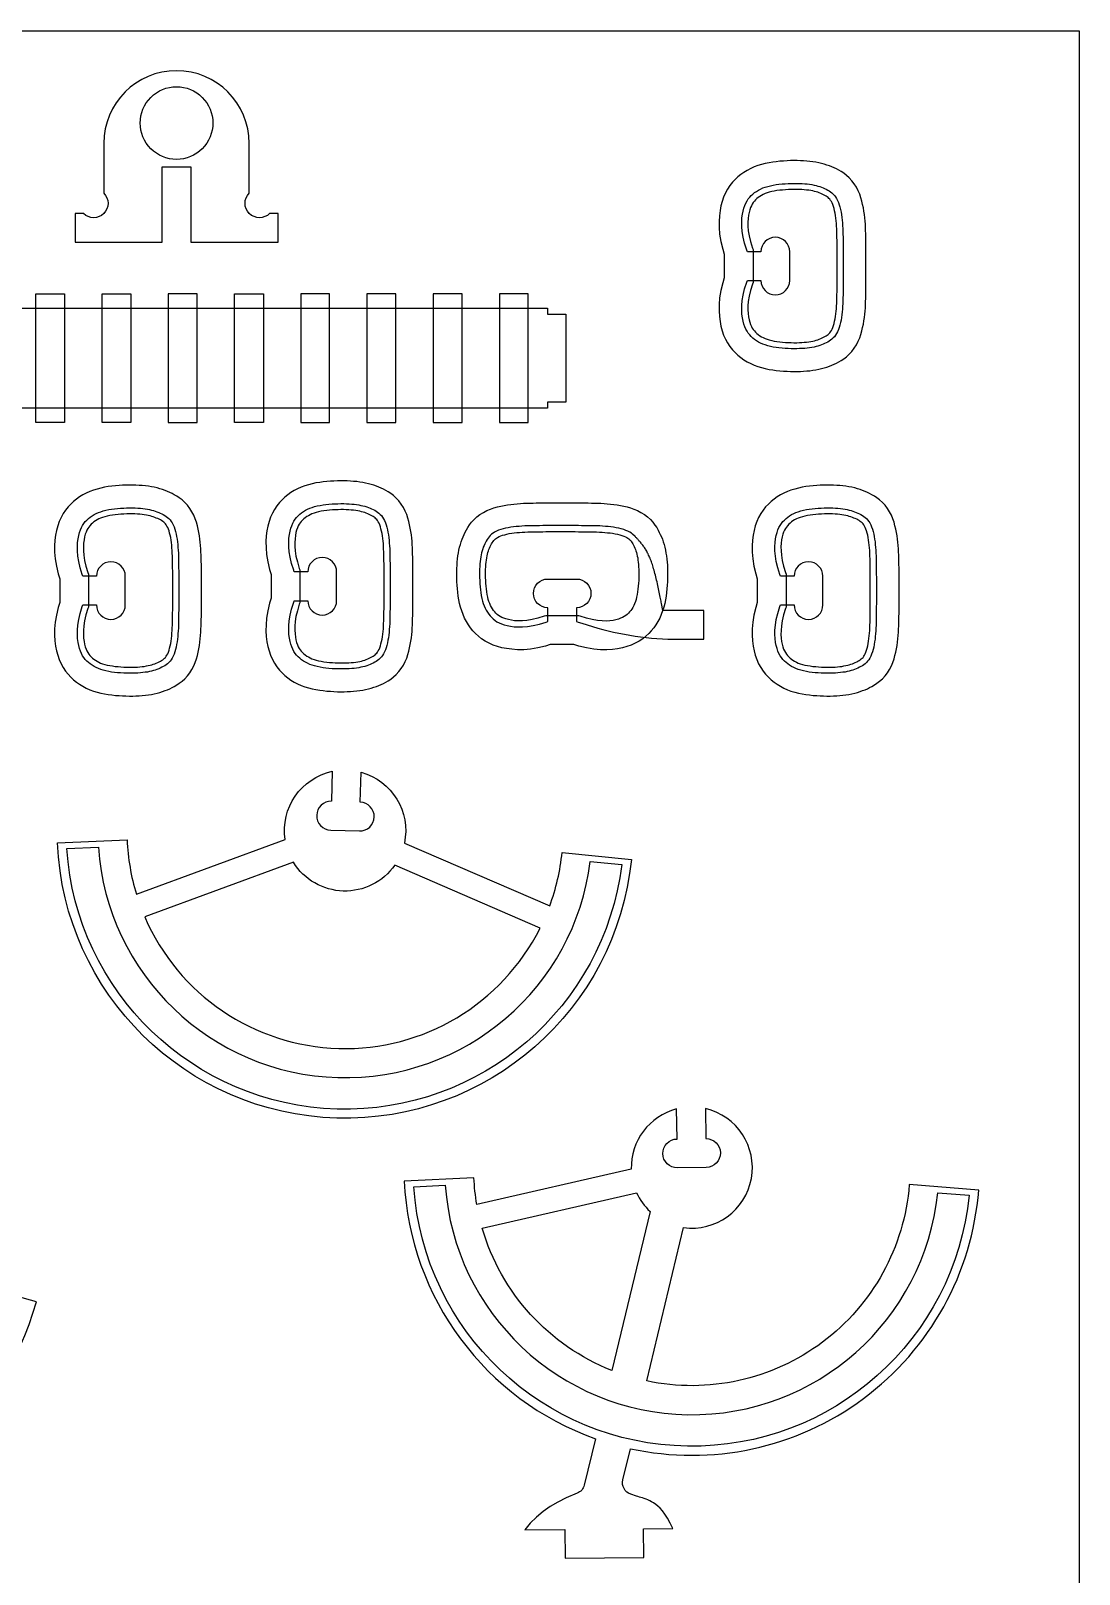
# Model space of a CAD drawing. Header units: inches. Extents: x 74 to 623, y 57 to 815.
# Drawn here: x 232.1 to 341.4, y 246.2 to 407.2 of the extents above; entities that cross this region are included whole.
import ezdxf

# ---------------------------------------------------------------- set-up
doc = ezdxf.new("R2010")
doc.units = ezdxf.units.IN
doc.header["$MEASUREMENT"] = 0
for name, color, linetype in [('External Cut', 1, 'Continuous'), ('Internal Cut', 5, 'Continuous'), ('Kerf Pocket Cut 3mm', 6, 'Continuous'), ('Pocket Cut 1.1mm', 3, 'Continuous')]:
    doc.layers.add(name, color=color, linetype=linetype)

msp = doc.modelspace()

# ---------------------------------------------------------------- linework, layer by layer
msp.add_lwpolyline([(341.38, 57.16), (91.38, 57.16), (91.38, 407.16), (341.38, 407.16)], close=True)
at = {"layer": 'External Cut', "flags": 128}
for points in [[(248.8, 385.12), (257.88, 385.12), (257.88, 388.12), (257, 388.12, -1), (254.88, 390.24), (254.88, 395.43, 1), (239.72, 395.43), (239.72, 390.24, -1), (237.6, 388.12), (236.72, 388.12), (236.72, 385.12), (245.8, 385.12), (245.8, 392.98), (248.8, 392.98), (248.8, 385.12)], [(306.8, 384.14), (306.73, 384.31), (306.51, 385.02), (306.36, 385.66), (306.27, 386.24), (306.22, 386.76), (306.22, 387.23), (306.24, 387.66), (306.29, 388.04), (306.36, 388.38), (306.44, 388.69), (306.54, 388.97), (306.65, 389.21), (306.77, 389.44), (306.9, 389.64), (307.05, 389.82), (307.21, 389.99), (307.38, 390.15), (307.56, 390.3), (307.75, 390.43), (307.96, 390.56), (308.18, 390.67), (308.41, 390.78), (308.66, 390.87), (308.92, 390.95), (309.2, 391.02), (309.49, 391.08), (309.79, 391.13), (310.1, 391.17), (310.42, 391.2), (310.73, 391.23), (311.05, 391.25), (311.36, 391.26), (311.66, 391.26), (311.96, 391.26), (312.24, 391.25), (312.52, 391.24), (312.79, 391.22), (313.05, 391.2), (313.29, 391.17), (313.53, 391.13), (313.75, 391.09), (313.96, 391.04), (314.15, 390.98), (314.34, 390.92), (314.52, 390.86), (314.7, 390.79), (314.86, 390.72), (315.03, 390.64), (315.18, 390.56), (315.34, 390.47), (315.48, 390.37), (315.62, 390.27), (315.76, 390.14), (315.88, 390.01), (316, 389.86), (316.11, 389.68), (316.21, 389.49), (316.3, 389.28), (316.38, 389.04), (316.45, 388.8), (316.51, 388.54), (316.57, 388.27), (316.61, 388), (316.65, 387.72), (316.69, 387.43), (316.71, 387.14), (316.73, 386.85), (316.75, 386.55), (316.76, 386.25), (316.77, 385.95), (316.78, 385.64), (316.78, 385.32), (316.78, 385), (316.79, 384.67), (316.79, 384.34), (316.79, 384.01), (316.79, 383.67), (316.79, 383.33), (316.79, 382.98), (316.79, 382.64), (316.79, 382.3), (316.79, 381.96), (316.79, 381.61), (316.79, 381.28), (316.79, 380.94), (316.79, 380.61), (316.78, 380.28), (316.78, 379.96), (316.78, 379.64), (316.77, 379.33), (316.76, 379.03), (316.75, 378.73), (316.73, 378.43), (316.71, 378.14), (316.69, 377.85), (316.65, 377.57), (316.61, 377.28), (316.57, 377.01), (316.51, 376.74), (316.45, 376.48), (316.38, 376.24), (316.3, 376.01), (316.21, 375.79), (316.11, 375.6), (316, 375.43), (315.88, 375.27), (315.76, 375.14), (315.62, 375.02), (315.48, 374.91), (315.34, 374.81), (315.18, 374.72), (315.03, 374.64), (314.86, 374.56), (314.7, 374.49), (314.52, 374.42), (314.34, 374.36), (314.15, 374.3), (313.96, 374.24), (313.75, 374.19), (313.53, 374.15), (313.29, 374.11), (313.05, 374.08), (312.79, 374.06), (312.52, 374.04), (312.24, 374.03), (311.96, 374.02), (311.66, 374.02), (311.36, 374.02), (311.05, 374.03), (310.73, 374.05), (310.42, 374.08), (310.1, 374.11), (309.79, 374.15), (309.49, 374.2), (309.2, 374.26), (308.92, 374.33), (308.66, 374.41), (308.41, 374.51), (308.18, 374.61), (307.96, 374.72), (307.75, 374.85), (307.56, 374.98), (307.38, 375.13), (307.21, 375.29), (307.05, 375.46), (306.9, 375.64), (306.77, 375.85), (306.65, 376.07), (306.54, 376.32), (306.44, 376.59), (306.36, 376.9), (306.29, 377.24), (306.24, 377.62), (306.22, 378.05), (306.22, 378.52), (306.27, 379.04), (306.36, 379.62), (306.51, 380.26), (306.73, 380.97), (306.8, 381.14), (308.22, 381.14, 1), (311.22, 381.14), (311.22, 384.14, 1), (308.22, 384.14), (306.8, 384.14)], [(237.54, 350.3), (237.47, 350.47), (237.25, 351.18), (237.1, 351.82), (237.01, 352.4), (236.96, 352.93), (236.96, 353.4), (236.98, 353.82), (237.03, 354.2), (237.1, 354.55), (237.18, 354.85), (237.28, 355.13), (237.39, 355.38), (237.51, 355.6), (237.64, 355.8), (237.79, 355.99), (237.95, 356.15), (238.12, 356.31), (238.3, 356.46), (238.49, 356.6), (238.7, 356.72), (238.92, 356.84), (239.15, 356.94), (239.4, 357.03), (239.66, 357.11), (239.94, 357.18), (240.23, 357.24), (240.53, 357.29), (240.84, 357.33), (241.16, 357.37), (241.47, 357.39), (241.79, 357.41), (242.1, 357.42), (242.4, 357.43), (242.7, 357.42), (242.98, 357.42), (243.26, 357.4), (243.53, 357.39), (243.79, 357.36), (244.03, 357.33), (244.27, 357.29), (244.49, 357.25), (244.7, 357.2), (244.89, 357.15), (245.08, 357.09), (245.26, 357.02), (245.44, 356.95), (245.6, 356.88), (245.77, 356.8), (245.92, 356.72), (246.08, 356.63), (246.22, 356.54), (246.36, 356.43), (246.5, 356.31), (246.62, 356.17), (246.74, 356.02), (246.85, 355.85), (246.95, 355.65), (247.04, 355.44), (247.12, 355.21), (247.19, 354.96), (247.25, 354.7), (247.31, 354.44), (247.35, 354.16), (247.39, 353.88), (247.43, 353.59), (247.45, 353.31), (247.47, 353.01), (247.49, 352.72), (247.5, 352.42), (247.51, 352.11), (247.52, 351.8), (247.52, 351.48), (247.52, 351.16), (247.53, 350.84), (247.53, 350.5), (247.53, 350.17), (247.53, 349.83), (247.53, 349.49), (247.53, 349.15), (247.53, 348.8), (247.53, 348.46), (247.53, 348.12), (247.53, 347.78), (247.53, 347.44), (247.53, 347.1), (247.53, 346.77), (247.52, 346.44), (247.52, 346.12), (247.52, 345.81), (247.51, 345.5), (247.5, 345.19), (247.49, 344.89), (247.47, 344.59), (247.45, 344.3), (247.43, 344.01), (247.39, 343.73), (247.35, 343.45), (247.31, 343.17), (247.25, 342.9), (247.19, 342.65), (247.12, 342.4), (247.04, 342.17), (246.95, 341.96), (246.85, 341.76), (246.74, 341.59), (246.62, 341.44), (246.5, 341.3), (246.36, 341.18), (246.22, 341.07), (246.08, 340.97), (245.92, 340.89), (245.77, 340.8), (245.6, 340.73), (245.44, 340.65), (245.26, 340.58), (245.08, 340.52), (244.89, 340.46), (244.7, 340.41), (244.49, 340.36), (244.27, 340.31), (244.03, 340.28), (243.79, 340.25), (243.53, 340.22), (243.26, 340.2), (242.98, 340.19), (242.7, 340.18), (242.4, 340.18), (242.1, 340.19), (241.79, 340.2), (241.47, 340.22), (241.16, 340.24), (240.84, 340.27), (240.53, 340.31), (240.23, 340.36), (239.94, 340.43), (239.66, 340.5), (239.4, 340.58), (239.15, 340.67), (238.92, 340.77), (238.7, 340.89), (238.49, 341.01), (238.3, 341.15), (238.12, 341.29), (237.95, 341.45), (237.79, 341.62), (237.64, 341.81), (237.51, 342.01), (237.39, 342.23), (237.28, 342.48), (237.18, 342.76), (237.1, 343.06), (237.03, 343.4), (236.98, 343.79), (236.96, 344.21), (236.96, 344.68), (237.01, 345.2), (237.1, 345.78), (237.25, 346.43), (237.47, 347.13), (237.54, 347.3), (238.96, 347.3, 1), (241.96, 347.3), (241.96, 350.3, 1), (238.96, 350.3), (237.54, 350.3)], [(259.57, 350.75), (259.51, 350.92), (259.29, 351.63), (259.13, 352.27), (259.04, 352.85), (258.99, 353.37), (258.99, 353.84), (259.02, 354.27), (259.07, 354.65), (259.13, 354.99), (259.22, 355.3), (259.31, 355.57), (259.42, 355.82), (259.54, 356.04), (259.68, 356.25), (259.82, 356.43), (259.98, 356.6), (260.15, 356.76), (260.33, 356.9), (260.52, 357.04), (260.73, 357.17), (260.95, 357.28), (261.18, 357.38), (261.43, 357.47), (261.69, 357.56), (261.97, 357.63), (262.26, 357.69), (262.57, 357.74), (262.88, 357.78), (263.19, 357.81), (263.51, 357.84), (263.82, 357.85), (264.13, 357.86), (264.43, 357.87), (264.73, 357.87), (265.02, 357.86), (265.29, 357.85), (265.56, 357.83), (265.82, 357.8), (266.07, 357.77), (266.3, 357.74), (266.52, 357.69), (266.73, 357.65), (266.93, 357.59), (267.12, 357.53), (267.3, 357.47), (267.47, 357.4), (267.64, 357.33), (267.8, 357.25), (267.96, 357.17), (268.11, 357.08), (268.26, 356.98), (268.4, 356.87), (268.53, 356.75), (268.66, 356.62), (268.78, 356.46), (268.88, 356.29), (268.98, 356.1), (269.07, 355.88), (269.15, 355.65), (269.22, 355.41), (269.29, 355.15), (269.34, 354.88), (269.39, 354.6), (269.43, 354.32), (269.46, 354.04), (269.48, 353.75), (269.51, 353.46), (269.52, 353.16), (269.53, 352.86), (269.54, 352.56), (269.55, 352.25), (269.55, 351.93), (269.56, 351.61), (269.56, 351.28), (269.56, 350.95), (269.56, 350.61), (269.56, 350.27), (269.56, 349.93), (269.56, 349.59), (269.56, 349.25), (269.56, 348.9), (269.56, 348.56), (269.56, 348.22), (269.56, 347.88), (269.56, 347.55), (269.56, 347.22), (269.56, 346.89), (269.55, 346.57), (269.55, 346.25), (269.54, 345.94), (269.53, 345.63), (269.52, 345.33), (269.51, 345.04), (269.48, 344.75), (269.46, 344.46), (269.43, 344.17), (269.39, 343.89), (269.34, 343.62), (269.29, 343.35), (269.22, 343.09), (269.15, 342.84), (269.07, 342.61), (268.98, 342.4), (268.88, 342.21), (268.78, 342.03), (268.66, 341.88), (268.53, 341.74), (268.4, 341.62), (268.26, 341.52), (268.11, 341.42), (267.96, 341.33), (267.8, 341.25), (267.64, 341.17), (267.47, 341.1), (267.3, 341.03), (267.12, 340.96), (266.93, 340.9), (266.73, 340.85), (266.52, 340.8), (266.3, 340.76), (266.07, 340.72), (265.82, 340.69), (265.56, 340.67), (265.29, 340.65), (265.02, 340.63), (264.73, 340.63), (264.43, 340.63), (264.13, 340.63), (263.82, 340.64), (263.51, 340.66), (263.19, 340.68), (262.88, 340.72), (262.57, 340.76), (262.26, 340.81), (261.97, 340.87), (261.69, 340.94), (261.43, 341.02), (261.18, 341.11), (260.95, 341.22), (260.73, 341.33), (260.52, 341.46), (260.33, 341.59), (260.15, 341.74), (259.98, 341.9), (259.82, 342.07), (259.68, 342.25), (259.54, 342.45), (259.42, 342.68), (259.31, 342.92), (259.22, 343.2), (259.13, 343.51), (259.07, 343.85), (259.02, 344.23), (258.99, 344.65), (258.99, 345.13), (259.04, 345.65), (259.13, 346.23), (259.29, 346.87), (259.51, 347.58), (259.57, 347.75), (260.99, 347.75, 1), (263.99, 347.75), (263.99, 350.75, 1), (260.99, 350.75), (259.57, 350.75)], [(310.25, 350.3), (310.19, 350.47), (309.97, 351.18), (309.82, 351.82), (309.72, 352.4), (309.68, 352.93), (309.67, 353.4), (309.7, 353.82), (309.75, 354.2), (309.82, 354.55), (309.9, 354.85), (309.99, 355.13), (310.1, 355.38), (310.23, 355.6), (310.36, 355.8), (310.51, 355.99), (310.66, 356.15), (310.83, 356.31), (311.01, 356.46), (311.21, 356.6), (311.41, 356.72), (311.63, 356.84), (311.87, 356.94), (312.11, 357.03), (312.38, 357.11), (312.66, 357.18), (312.95, 357.24), (313.25, 357.29), (313.56, 357.33), (313.87, 357.37), (314.19, 357.39), (314.5, 357.41), (314.81, 357.42), (315.12, 357.43), (315.41, 357.42), (315.7, 357.42), (315.98, 357.4), (316.24, 357.39), (316.5, 357.36), (316.75, 357.33), (316.98, 357.29), (317.2, 357.25), (317.41, 357.2), (317.61, 357.15), (317.8, 357.09), (317.98, 357.02), (318.15, 356.95), (318.32, 356.88), (318.48, 356.8), (318.64, 356.72), (318.79, 356.63), (318.94, 356.54), (319.08, 356.43), (319.21, 356.31), (319.34, 356.17), (319.46, 356.02), (319.57, 355.85), (319.66, 355.65), (319.75, 355.44), (319.83, 355.21), (319.9, 354.96), (319.97, 354.7), (320.02, 354.44), (320.07, 354.16), (320.11, 353.88), (320.14, 353.59), (320.17, 353.31), (320.19, 353.01), (320.2, 352.72), (320.22, 352.42), (320.22, 352.11), (320.23, 351.8), (320.24, 351.48), (320.24, 351.16), (320.24, 350.84), (320.24, 350.5), (320.25, 350.17), (320.25, 349.83), (320.25, 349.49), (320.25, 349.15), (320.25, 348.8), (320.25, 348.46), (320.25, 348.12), (320.25, 347.78), (320.25, 347.44), (320.24, 347.1), (320.24, 346.77), (320.24, 346.44), (320.24, 346.12), (320.23, 345.81), (320.22, 345.5), (320.22, 345.19), (320.2, 344.89), (320.19, 344.59), (320.17, 344.3), (320.14, 344.01), (320.11, 343.73), (320.07, 343.45), (320.02, 343.17), (319.97, 342.9), (319.9, 342.65), (319.83, 342.4), (319.75, 342.17), (319.66, 341.96), (319.57, 341.76), (319.46, 341.59), (319.34, 341.44), (319.21, 341.3), (319.08, 341.18), (318.94, 341.07), (318.79, 340.97), (318.64, 340.89), (318.48, 340.8), (318.32, 340.73), (318.15, 340.65), (317.98, 340.58), (317.8, 340.52), (317.61, 340.46), (317.41, 340.41), (317.2, 340.36), (316.98, 340.31), (316.75, 340.28), (316.5, 340.25), (316.24, 340.22), (315.98, 340.2), (315.7, 340.19), (315.41, 340.18), (315.12, 340.18), (314.81, 340.19), (314.5, 340.2), (314.19, 340.22), (313.87, 340.24), (313.56, 340.27), (313.25, 340.31), (312.95, 340.36), (312.66, 340.43), (312.38, 340.5), (312.11, 340.58), (311.87, 340.67), (311.63, 340.77), (311.41, 340.89), (311.21, 341.01), (311.01, 341.15), (310.83, 341.29), (310.66, 341.45), (310.51, 341.62), (310.36, 341.81), (310.23, 342.01), (310.1, 342.23), (309.99, 342.48), (309.9, 342.76), (309.82, 343.06), (309.75, 343.4), (309.7, 343.79), (309.67, 344.21), (309.68, 344.68), (309.72, 345.2), (309.82, 345.78), (309.97, 346.43), (310.19, 347.13), (310.25, 347.3), (311.67, 347.3, 1), (314.67, 347.3), (314.67, 350.3, 1), (311.67, 350.3), (310.25, 350.3)], [(286, 345.59), (286, 347.01, -1), (286, 350.01), (289, 350.01, -1), (289, 347.01), (289, 345.59), (289.17, 345.52), (289.56, 345.4, 0.07245), (298.52, 343.74), (302.26, 343.74), (302.26, 346.73), (298, 346.73), (297.86, 347.46), (297.83, 347.58), (297.81, 347.7), (297.78, 347.84), (297.75, 347.98), (297.72, 348.13), (297.69, 348.29), (297.66, 348.45), (297.62, 348.62), (297.58, 348.8), (297.55, 348.97), (297.51, 349.15), (297.47, 349.34), (297.43, 349.52), (297.39, 349.7), (297.34, 349.89), (297.3, 350.07), (297.26, 350.25), (297.21, 350.42), (297.17, 350.6), (297.12, 350.76), (297.08, 350.93), (297.03, 351.08), (296.99, 351.23), (296.94, 351.38), (296.9, 351.52), (296.85, 351.66), (296.81, 351.79), (296.76, 351.92), (296.71, 352.05), (296.66, 352.17), (296.61, 352.29), (296.56, 352.4), (296.51, 352.51), (296.46, 352.62), (296.41, 352.72), (296.36, 352.82), (296.31, 352.92), (296.25, 353.01), (296.19, 353.11), (296.14, 353.2), (296.08, 353.28), (296.02, 353.37), (295.96, 353.45), (295.9, 353.54), (295.84, 353.61), (295.78, 353.69), (295.72, 353.76), (295.66, 353.84), (295.6, 353.91), (295.54, 353.97), (295.49, 354.03), (295.43, 354.1), (295.38, 354.15), (295.33, 354.21), (295.28, 354.26), (295.23, 354.31), (295.18, 354.35), (295.14, 354.4), (295.1, 354.44), (294.84, 354.7), (294.72, 354.79), (294.54, 354.9), (294.35, 355), (294.14, 355.08), (293.91, 355.16), (293.66, 355.24), (293.4, 355.3), (293.13, 355.35), (292.86, 355.4), (292.58, 355.44), (292.29, 355.47), (292, 355.5), (291.71, 355.52), (291.42, 355.54), (291.12, 355.55), (290.81, 355.56), (290.5, 355.56), (290.18, 355.57), (289.86, 355.57), (289.53, 355.57), (289.2, 355.58), (288.87, 355.58), (288.53, 355.58), (288.19, 355.58), (287.85, 355.58), (287.5, 355.58), (287.16, 355.58), (286.82, 355.58), (286.48, 355.58), (286.14, 355.58), (285.8, 355.58), (285.47, 355.58), (285.14, 355.57), (284.82, 355.57), (284.51, 355.57), (284.19, 355.56), (283.89, 355.55), (283.59, 355.54), (283.29, 355.52), (283, 355.5), (282.71, 355.48), (282.43, 355.44), (282.15, 355.4), (281.87, 355.36), (281.6, 355.3), (281.34, 355.24), (281.1, 355.17), (280.87, 355.09), (280.65, 355), (280.46, 354.9), (280.29, 354.79), (280.13, 354.68), (280, 354.55), (279.88, 354.42), (279.77, 354.27), (279.67, 354.13), (279.58, 353.97), (279.5, 353.82), (279.42, 353.66), (279.35, 353.49), (279.28, 353.32), (279.22, 353.14), (279.16, 352.95), (279.1, 352.75), (279.06, 352.54), (279.01, 352.32), (278.98, 352.08), (278.94, 351.84), (278.92, 351.58), (278.9, 351.31), (278.89, 351.03), (278.88, 350.75), (278.88, 350.45), (278.88, 350.15), (278.9, 349.84), (278.91, 349.52), (278.94, 349.21), (278.97, 348.89), (279.01, 348.59), (279.06, 348.28), (279.12, 347.99), (279.19, 347.71), (279.27, 347.45), (279.37, 347.2), (279.47, 346.97), (279.58, 346.75), (279.71, 346.54), (279.84, 346.35), (279.99, 346.17), (280.15, 346), (280.32, 345.84), (280.5, 345.7), (280.7, 345.56), (280.93, 345.44), (281.17, 345.33), (281.45, 345.23), (281.76, 345.15), (282.1, 345.08), (282.48, 345.03), (282.91, 345.01), (283.38, 345.01), (283.9, 345.06), (284.48, 345.15), (285.12, 345.3), (285.83, 345.52), (286, 345.59)], [(243.11, 317.16), (258.62, 322.84, -0.396409), (263.54, 329.96), (263.45, 326.83, 0.414214), (261.91, 325.37, 0.414214), (263.37, 323.83), (266.36, 323.74, 1), (266.45, 326.74), (266.54, 329.87, -0.396409), (271.05, 322.48), (286.2, 315.92, 0.063208), (287.49, 321.5), (294.71, 320.77, -0.930566), (234.89, 322.49), (242.15, 322.81, 0.063208), (243.11, 317.16)], [(330.92, 286.3), (323.68, 286.87, -0.45294), (296.31, 266.39), (300.15, 282.38, 0.955312), (302.43, 294.79), (302.47, 291.66, -1), (302.51, 288.66), (299.51, 288.62, -0.414214), (297.99, 290.1, -0.414214), (299.47, 291.62), (299.43, 294.75, 0.349016), (294.7, 288.48), (278.6, 284.78, -0.030871), (278.3, 287.57), (271.04, 287.23, 0.304486), (290.96, 260.37), (289.8, 255.54, -0.237553), (289.06, 254.68), (287.93, 254.2), (287.06, 253.76), (286.25, 253.29), (285.5, 252.77), (284.81, 252.2), (284.17, 251.56), (283.59, 250.86), (287.77, 250.9), (287.8, 247.9), (296.01, 247.97), (295.98, 250.97), (299.04, 251), (298.77, 251.55), (298.49, 252.07), (298.21, 252.49), (297.96, 252.84), (297.71, 253.12), (297.48, 253.34), (297.25, 253.52), (297.03, 253.67), (296.82, 253.79), (296.62, 253.9), (296.43, 253.99), (296.24, 254.07), (296.06, 254.13), (295.88, 254.19), (295.71, 254.24), (295.55, 254.29), (295.39, 254.34), (295.24, 254.38), (294.65, 254.58, -0.38801), (293.82, 256.08), (294.61, 259.33, 0.454969), (330.92, 286.3)], [(175.21, 273.53, 0.744898), (232.69, 274.63), (225.69, 276.58, -0.063208), (223.48, 271.3), (209.65, 280.34, 0.284687), (208.48, 286.89), (206.72, 284.3, -1), (205.02, 281.82), (202.55, 283.51, -1), (204.24, 285.99), (206.01, 288.58, 0.676762), (198.1, 279.92), (184.96, 269.92), (179.63, 274.62, 0.263922), (179.02, 274.75), (175.21, 273.53)]]:
    msp.add_lwpolyline(points, format="xyb", dxfattribs=at)
msp.add_lwpolyline([(287.87, 377.61), (287.87, 368.46), (285.97, 368.46), (285.97, 367.82), (216.81, 367.82), (216.81, 368.46), (214.92, 368.46), (214.92, 377.61), (216.81, 377.61), (216.81, 378.24), (285.97, 378.24), (285.97, 377.61), (287.87, 377.61)], dxfattribs=at)
at = {"layer": 'Internal Cut', "flags": 128}
for points in [[(243.98, 314.79, 0.63761), (285.19, 313.6), (270.04, 320.17, -0.539478), (259.49, 320.47), (243.98, 314.79)], [(296.66, 284.06), (292.67, 267.49, -0.232502), (279.17, 282.32), (295.26, 286.02, 0.096231), (296.66, 284.06)]]:
    msp.add_lwpolyline(points, format="xyb", dxfattribs=at)
at = {"layer": 'Kerf Pocket Cut 3mm', "flags": 128}
for points in [[(235.63, 379.74), (235.63, 366.32), (232.63, 366.32), (232.63, 379.74), (235.63, 379.74)], [(242.54, 379.74), (242.54, 366.32), (239.54, 366.32), (239.54, 379.74), (242.54, 379.74)], [(249.44, 379.74), (246.44, 379.74), (246.44, 366.32), (249.44, 366.32), (249.44, 379.74)], [(256.35, 379.74), (256.35, 366.32), (253.35, 366.32), (253.35, 379.74), (256.35, 379.74)], [(263.25, 379.74), (260.25, 379.74), (260.25, 366.32), (263.25, 366.32), (263.25, 379.74)], [(270.15, 379.74), (267.15, 379.74), (267.15, 366.32), (270.15, 366.32), (270.15, 379.74)], [(277.06, 379.74), (274.06, 379.74), (274.06, 366.32), (277.06, 366.32), (277.06, 379.74)], [(283.96, 379.74), (280.96, 379.74), (280.96, 366.32), (283.96, 366.32), (283.96, 379.74)]]:
    msp.add_lwpolyline(points, dxfattribs=at)
at = {"layer": 'Pocket Cut 1.1mm', "flags": 128}
for points in [[(251.09, 397.55, -0.414214), (247.3, 393.76, -0.414214), (243.51, 397.55, -0.414214), (247.3, 401.34, -0.414214), (251.09, 397.55)], [(235.87, 321.9), (239.16, 322.04, 0.907953), (290.43, 320.57), (293.7, 320.24, -0.910484), (235.87, 321.9)], [(329.92, 285.75, -0.919165), (272.03, 286.64), (275.31, 286.8, 0.916612), (326.64, 286), (329.92, 285.75)]]:
    msp.add_lwpolyline(points, format="xyb", dxfattribs=at)
for points in [[(304.39, 381.41), (304.23, 380.89), (304.04, 380.09), (303.91, 379.34), (303.85, 378.63), (303.85, 377.98), (303.89, 377.39), (303.96, 376.86), (304.05, 376.37), (304.18, 375.9), (304.33, 375.45), (304.52, 375.02), (304.74, 374.62), (304.99, 374.25), (305.26, 373.91), (305.53, 373.62), (305.82, 373.35), (306.13, 373.1), (306.45, 372.87), (306.79, 372.66), (307.15, 372.47), (307.52, 372.31), (307.9, 372.17), (308.28, 372.05), (308.67, 371.95), (309.06, 371.87), (309.44, 371.81), (309.82, 371.76), (310.2, 371.72), (310.57, 371.69), (310.94, 371.67), (311.3, 371.66), (311.64, 371.65), (311.99, 371.65), (312.33, 371.66), (312.66, 371.68), (312.99, 371.7), (313.31, 371.73), (313.63, 371.77), (313.94, 371.82), (314.24, 371.88), (314.54, 371.95), (314.82, 372.02), (315.1, 372.11), (315.36, 372.2), (315.61, 372.31), (315.86, 372.41), (316.09, 372.52), (316.33, 372.65), (316.58, 372.8), (316.85, 372.98), (317.14, 373.19), (317.42, 373.45), (317.69, 373.74), (317.95, 374.07), (318.17, 374.43), (318.36, 374.8), (318.51, 375.16), (318.64, 375.52), (318.74, 375.87), (318.82, 376.23), (318.9, 376.57), (318.95, 376.92), (319, 377.27), (319.04, 377.61), (319.07, 377.95), (319.1, 378.28), (319.11, 378.62), (319.13, 378.95), (319.14, 379.27), (319.14, 379.6), (319.15, 379.93), (319.15, 380.26), (319.16, 380.59), (319.16, 380.93), (319.16, 381.27), (319.16, 381.61), (319.16, 381.95), (319.16, 382.3), (319.16, 382.64), (319.16, 382.98), (319.16, 383.33), (319.16, 383.67), (319.16, 384.01), (319.16, 384.35), (319.16, 384.69), (319.15, 385.02), (319.15, 385.35), (319.14, 385.68), (319.14, 386.01), (319.13, 386.34), (319.11, 386.67), (319.1, 387), (319.07, 387.33), (319.04, 387.67), (319, 388.01), (318.95, 388.36), (318.9, 388.71), (318.82, 389.06), (318.74, 389.41), (318.64, 389.76), (318.51, 390.12), (318.36, 390.48), (318.17, 390.85), (317.95, 391.21), (317.69, 391.54), (317.42, 391.84), (317.14, 392.09), (316.85, 392.31), (316.58, 392.49), (316.33, 392.63), (316.09, 392.76), (315.86, 392.87), (315.61, 392.98), (315.36, 393.08), (315.1, 393.17), (314.82, 393.26), (314.54, 393.34), (314.24, 393.4), (313.94, 393.46), (313.63, 393.51), (313.31, 393.55), (312.99, 393.58), (312.66, 393.61), (312.33, 393.62), (311.99, 393.63), (311.64, 393.63), (311.3, 393.63), (310.94, 393.61), (310.57, 393.59), (310.2, 393.56), (309.82, 393.52), (309.44, 393.47), (309.06, 393.41), (308.67, 393.33), (308.28, 393.23), (307.9, 393.11), (307.52, 392.97), (307.15, 392.81), (306.79, 392.62), (306.45, 392.41), (306.13, 392.18), (305.82, 391.94), (305.53, 391.67), (305.26, 391.37), (304.99, 391.03), (304.74, 390.66), (304.52, 390.26), (304.33, 389.83), (304.18, 389.38), (304.05, 388.91), (303.96, 388.42), (303.89, 387.89), (303.85, 387.3), (303.85, 386.65), (303.91, 385.95), (304.04, 385.19), (304.23, 384.39), (304.39, 383.88), (304.39, 381.41)], [(307.39, 380.92), (307.33, 380.76), (307.12, 380.1), (306.98, 379.5), (306.89, 378.96), (306.85, 378.49), (306.85, 378.06), (306.87, 377.68), (306.92, 377.34), (306.98, 377.04), (307.05, 376.78), (307.13, 376.55), (307.22, 376.35), (307.31, 376.17), (307.42, 376.02), (307.53, 375.87), (307.66, 375.74), (307.79, 375.61), (307.94, 375.49), (308.1, 375.38), (308.27, 375.27), (308.45, 375.18), (308.65, 375.09), (308.86, 375.01), (309.09, 374.94), (309.34, 374.88), (309.61, 374.82), (309.89, 374.78), (310.18, 374.74), (310.47, 374.71), (310.78, 374.68), (311.08, 374.67), (311.37, 374.66), (311.66, 374.65), (311.95, 374.65), (312.22, 374.66), (312.48, 374.67), (312.74, 374.69), (312.98, 374.71), (313.2, 374.74), (313.42, 374.77), (313.62, 374.81), (313.8, 374.86), (313.98, 374.9), (314.14, 374.96), (314.3, 375.01), (314.45, 375.07), (314.6, 375.14), (314.74, 375.21), (314.88, 375.28), (315, 375.35), (315.12, 375.42), (315.22, 375.5), (315.31, 375.59), (315.4, 375.68), (315.48, 375.79), (315.56, 375.91), (315.64, 376.06), (315.71, 376.23), (315.78, 376.43), (315.84, 376.64), (315.9, 376.88), (315.95, 377.12), (315.99, 377.38), (316.03, 377.65), (316.06, 377.92), (316.08, 378.19), (316.1, 378.47), (316.12, 378.76), (316.13, 379.05), (316.14, 379.35), (316.14, 379.65), (316.15, 379.97), (316.15, 380.29), (316.16, 380.61), (316.16, 380.94), (316.16, 381.28), (316.16, 381.62), (316.16, 381.96), (316.16, 382.3), (316.16, 382.64), (316.16, 382.98), (316.16, 383.33), (316.16, 383.67), (316.16, 384), (316.16, 384.34), (316.16, 384.67), (316.15, 384.99), (316.15, 385.31), (316.14, 385.63), (316.14, 385.93), (316.13, 386.23), (316.12, 386.52), (316.1, 386.81), (316.08, 387.09), (316.06, 387.37), (316.03, 387.64), (315.99, 387.9), (315.95, 388.16), (315.9, 388.4), (315.84, 388.64), (315.78, 388.85), (315.71, 389.05), (315.64, 389.22), (315.56, 389.37), (315.48, 389.49), (315.4, 389.6), (315.31, 389.69), (315.22, 389.78), (315.12, 389.86), (315, 389.93), (314.88, 390), (314.74, 390.08), (314.6, 390.14), (314.45, 390.21), (314.3, 390.27), (314.14, 390.33), (313.98, 390.38), (313.8, 390.43), (313.62, 390.47), (313.42, 390.51), (313.2, 390.54), (312.98, 390.57), (312.74, 390.59), (312.48, 390.61), (312.22, 390.62), (311.95, 390.63), (311.66, 390.63), (311.37, 390.63), (311.08, 390.62), (310.78, 390.6), (310.47, 390.57), (310.18, 390.54), (309.89, 390.51), (309.61, 390.46), (309.34, 390.4), (309.09, 390.34), (308.86, 390.27), (308.65, 390.19), (308.45, 390.1), (308.27, 390.01), (308.1, 389.9), (307.94, 389.79), (307.79, 389.67), (307.66, 389.55), (307.53, 389.41), (307.42, 389.27), (307.31, 389.11), (307.22, 388.93), (307.13, 388.73), (307.05, 388.5), (306.98, 388.24), (306.92, 387.94), (306.87, 387.6), (306.85, 387.22), (306.85, 386.79), (306.89, 386.32), (306.98, 385.78), (307.12, 385.19), (307.33, 384.52), (307.39, 384.36), (307.39, 380.92)], [(235.13, 347.57), (234.97, 347.05), (234.78, 346.25), (234.65, 345.5), (234.59, 344.8), (234.59, 344.15), (234.63, 343.55), (234.7, 343.02), (234.79, 342.53), (234.92, 342.06), (235.07, 341.61), (235.26, 341.18), (235.48, 340.78), (235.73, 340.41), (236, 340.08), (236.27, 339.78), (236.56, 339.51), (236.87, 339.26), (237.19, 339.03), (237.53, 338.82), (237.89, 338.64), (238.26, 338.47), (238.64, 338.33), (239.02, 338.21), (239.41, 338.12), (239.8, 338.04), (240.18, 337.97), (240.56, 337.92), (240.94, 337.88), (241.31, 337.85), (241.68, 337.83), (242.03, 337.82), (242.38, 337.81), (242.73, 337.81), (243.07, 337.82), (243.4, 337.84), (243.73, 337.86), (244.05, 337.89), (244.37, 337.93), (244.68, 337.98), (244.98, 338.04), (245.28, 338.11), (245.56, 338.19), (245.84, 338.27), (246.1, 338.37), (246.35, 338.47), (246.6, 338.57), (246.83, 338.69), (247.06, 338.81), (247.32, 338.96), (247.59, 339.14), (247.88, 339.35), (248.16, 339.61), (248.43, 339.9), (248.69, 340.23), (248.91, 340.59), (249.1, 340.96), (249.25, 341.32), (249.38, 341.68), (249.48, 342.04), (249.56, 342.39), (249.64, 342.74), (249.69, 343.09), (249.74, 343.43), (249.78, 343.77), (249.81, 344.11), (249.84, 344.45), (249.85, 344.78), (249.87, 345.11), (249.88, 345.44), (249.88, 345.77), (249.89, 346.09), (249.89, 346.42), (249.9, 346.76), (249.9, 347.09), (249.9, 347.43), (249.9, 347.77), (249.9, 348.12), (249.9, 348.46), (249.9, 348.8), (249.9, 349.15), (249.9, 349.49), (249.9, 349.83), (249.9, 350.18), (249.9, 350.51), (249.9, 350.85), (249.89, 351.19), (249.89, 351.51), (249.88, 351.84), (249.88, 352.17), (249.87, 352.5), (249.85, 352.83), (249.84, 353.16), (249.81, 353.5), (249.78, 353.84), (249.74, 354.18), (249.69, 354.52), (249.64, 354.87), (249.56, 355.22), (249.48, 355.57), (249.38, 355.92), (249.25, 356.28), (249.1, 356.65), (248.91, 357.02), (248.69, 357.37), (248.43, 357.7), (248.16, 358), (247.88, 358.25), (247.59, 358.47), (247.32, 358.65), (247.06, 358.8), (246.83, 358.92), (246.6, 359.03), (246.35, 359.14), (246.1, 359.24), (245.84, 359.33), (245.56, 359.42), (245.28, 359.5), (244.98, 359.57), (244.68, 359.63), (244.37, 359.68), (244.05, 359.71), (243.73, 359.75), (243.4, 359.77), (243.07, 359.78), (242.73, 359.79), (242.38, 359.79), (242.03, 359.79), (241.68, 359.78), (241.31, 359.75), (240.94, 359.73), (240.56, 359.69), (240.18, 359.64), (239.8, 359.57), (239.41, 359.49), (239.02, 359.39), (238.64, 359.27), (238.26, 359.13), (237.89, 358.97), (237.53, 358.79), (237.19, 358.58), (236.87, 358.35), (236.56, 358.1), (236.27, 357.83), (236, 357.53), (235.73, 357.2), (235.48, 356.83), (235.26, 356.42), (235.07, 355.99), (234.92, 355.55), (234.79, 355.08), (234.7, 354.59), (234.63, 354.06), (234.59, 353.46), (234.59, 352.81), (234.65, 352.11), (234.78, 351.36), (234.97, 350.56), (235.13, 350.04), (235.13, 347.57)], [(257.16, 348.01), (257, 347.5), (256.81, 346.7), (256.69, 345.94), (256.63, 345.24), (256.62, 344.59), (256.66, 344), (256.73, 343.46), (256.83, 342.97), (256.95, 342.51), (257.11, 342.06), (257.29, 341.63), (257.52, 341.22), (257.76, 340.85), (258.03, 340.52), (258.3, 340.22), (258.59, 339.95), (258.9, 339.7), (259.23, 339.47), (259.57, 339.27), (259.92, 339.08), (260.29, 338.92), (260.67, 338.78), (261.05, 338.66), (261.44, 338.56), (261.83, 338.48), (262.22, 338.42), (262.6, 338.37), (262.97, 338.33), (263.35, 338.3), (263.71, 338.28), (264.07, 338.26), (264.42, 338.26), (264.76, 338.26), (265.1, 338.27), (265.43, 338.28), (265.76, 338.31), (266.08, 338.34), (266.4, 338.38), (266.71, 338.43), (267.01, 338.48), (267.31, 338.55), (267.59, 338.63), (267.87, 338.72), (268.13, 338.81), (268.39, 338.91), (268.63, 339.02), (268.86, 339.13), (269.1, 339.25), (269.35, 339.4), (269.63, 339.58), (269.91, 339.8), (270.19, 340.05), (270.47, 340.35), (270.72, 340.68), (270.95, 341.04), (271.13, 341.4), (271.29, 341.77), (271.41, 342.13), (271.51, 342.48), (271.6, 342.83), (271.67, 343.18), (271.73, 343.53), (271.78, 343.87), (271.81, 344.22), (271.85, 344.55), (271.87, 344.89), (271.89, 345.22), (271.9, 345.55), (271.91, 345.88), (271.92, 346.21), (271.92, 346.54), (271.93, 346.87), (271.93, 347.2), (271.93, 347.54), (271.93, 347.88), (271.93, 348.22), (271.93, 348.56), (271.93, 348.9), (271.93, 349.25), (271.93, 349.59), (271.93, 349.94), (271.93, 350.28), (271.93, 350.62), (271.93, 350.96), (271.93, 351.3), (271.93, 351.63), (271.92, 351.96), (271.92, 352.29), (271.91, 352.61), (271.9, 352.94), (271.89, 353.27), (271.87, 353.61), (271.85, 353.94), (271.81, 354.28), (271.78, 354.62), (271.73, 354.97), (271.67, 355.31), (271.6, 355.66), (271.51, 356.01), (271.41, 356.37), (271.29, 356.73), (271.13, 357.09), (270.95, 357.46), (270.72, 357.82), (270.47, 358.15), (270.19, 358.44), (269.91, 358.7), (269.63, 358.91), (269.35, 359.09), (269.1, 359.24), (268.86, 359.37), (268.63, 359.48), (268.39, 359.58), (268.13, 359.68), (267.87, 359.78), (267.59, 359.86), (267.31, 359.94), (267.01, 360.01), (266.71, 360.07), (266.4, 360.12), (266.08, 360.16), (265.76, 360.19), (265.43, 360.21), (265.1, 360.23), (264.76, 360.24), (264.42, 360.24), (264.07, 360.23), (263.71, 360.22), (263.35, 360.2), (262.97, 360.17), (262.6, 360.13), (262.22, 360.08), (261.83, 360.02), (261.44, 359.94), (261.05, 359.84), (260.67, 359.72), (260.29, 359.58), (259.92, 359.41), (259.57, 359.23), (259.23, 359.02), (258.9, 358.79), (258.59, 358.54), (258.3, 358.27), (258.03, 357.98), (257.76, 357.64), (257.52, 357.27), (257.29, 356.87), (257.11, 356.44), (256.95, 355.99), (256.83, 355.52), (256.73, 355.03), (256.66, 354.5), (256.62, 353.91), (256.63, 353.26), (256.69, 352.55), (256.81, 351.8), (257, 351), (257.16, 350.48), (257.16, 348.01)], [(307.84, 347.57), (307.68, 347.05), (307.49, 346.25), (307.37, 345.5), (307.31, 344.8), (307.3, 344.15), (307.34, 343.55), (307.41, 343.02), (307.51, 342.53), (307.63, 342.06), (307.79, 341.61), (307.98, 341.18), (308.2, 340.78), (308.44, 340.41), (308.71, 340.08), (308.99, 339.78), (309.28, 339.51), (309.58, 339.26), (309.91, 339.03), (310.25, 338.82), (310.6, 338.64), (310.97, 338.47), (311.35, 338.33), (311.74, 338.21), (312.13, 338.12), (312.51, 338.04), (312.9, 337.97), (313.28, 337.92), (313.66, 337.88), (314.03, 337.85), (314.39, 337.83), (314.75, 337.82), (315.1, 337.81), (315.44, 337.81), (315.78, 337.82), (316.12, 337.84), (316.44, 337.86), (316.76, 337.89), (317.08, 337.93), (317.39, 337.98), (317.7, 338.04), (317.99, 338.11), (318.28, 338.19), (318.55, 338.27), (318.82, 338.37), (319.07, 338.47), (319.31, 338.57), (319.54, 338.69), (319.78, 338.81), (320.04, 338.96), (320.31, 339.14), (320.59, 339.35), (320.88, 339.61), (321.15, 339.9), (321.4, 340.23), (321.63, 340.59), (321.82, 340.96), (321.97, 341.32), (322.09, 341.68), (322.19, 342.04), (322.28, 342.39), (322.35, 342.74), (322.41, 343.09), (322.46, 343.43), (322.5, 343.77), (322.53, 344.11), (322.55, 344.45), (322.57, 344.78), (322.58, 345.11), (322.59, 345.44), (322.6, 345.77), (322.6, 346.09), (322.61, 346.42), (322.61, 346.76), (322.61, 347.09), (322.61, 347.43), (322.61, 347.77), (322.61, 348.12), (322.61, 348.46), (322.61, 348.8), (322.61, 349.15), (322.61, 349.49), (322.61, 349.83), (322.61, 350.18), (322.61, 350.51), (322.61, 350.85), (322.61, 351.19), (322.6, 351.51), (322.6, 351.84), (322.59, 352.17), (322.58, 352.5), (322.57, 352.83), (322.55, 353.16), (322.53, 353.5), (322.5, 353.84), (322.46, 354.18), (322.41, 354.52), (322.35, 354.87), (322.28, 355.22), (322.19, 355.57), (322.09, 355.92), (321.97, 356.28), (321.82, 356.65), (321.63, 357.02), (321.4, 357.37), (321.15, 357.7), (320.88, 358), (320.59, 358.25), (320.31, 358.47), (320.04, 358.65), (319.78, 358.8), (319.54, 358.92), (319.31, 359.03), (319.07, 359.14), (318.82, 359.24), (318.55, 359.33), (318.28, 359.42), (317.99, 359.5), (317.7, 359.57), (317.39, 359.63), (317.08, 359.68), (316.76, 359.71), (316.44, 359.75), (316.12, 359.77), (315.78, 359.78), (315.44, 359.79), (315.1, 359.79), (314.75, 359.79), (314.39, 359.78), (314.03, 359.75), (313.66, 359.73), (313.28, 359.69), (312.9, 359.64), (312.51, 359.57), (312.13, 359.49), (311.74, 359.39), (311.35, 359.27), (310.97, 359.13), (310.6, 358.97), (310.25, 358.79), (309.91, 358.58), (309.58, 358.35), (309.28, 358.1), (308.99, 357.83), (308.71, 357.53), (308.44, 357.2), (308.2, 356.83), (307.98, 356.42), (307.79, 355.99), (307.63, 355.55), (307.51, 355.08), (307.41, 354.59), (307.34, 354.06), (307.3, 353.46), (307.31, 352.81), (307.37, 352.11), (307.49, 351.36), (307.68, 350.56), (307.84, 350.04), (307.84, 347.57)], [(260.16, 347.52), (260.1, 347.37), (259.9, 346.7), (259.75, 346.1), (259.67, 345.57), (259.63, 345.09), (259.62, 344.67), (259.65, 344.29), (259.69, 343.95), (259.75, 343.65), (259.82, 343.38), (259.9, 343.15), (259.99, 342.95), (260.08, 342.78), (260.19, 342.62), (260.3, 342.48), (260.43, 342.34), (260.57, 342.22), (260.71, 342.1), (260.87, 341.98), (261.04, 341.88), (261.22, 341.79), (261.42, 341.7), (261.63, 341.62), (261.86, 341.55), (262.11, 341.49), (262.38, 341.43), (262.66, 341.38), (262.95, 341.34), (263.25, 341.31), (263.55, 341.29), (263.85, 341.27), (264.15, 341.26), (264.44, 341.26), (264.72, 341.26), (264.99, 341.27), (265.26, 341.28), (265.51, 341.3), (265.75, 341.32), (265.98, 341.35), (266.19, 341.38), (266.39, 341.42), (266.58, 341.46), (266.75, 341.51), (266.92, 341.56), (267.07, 341.62), (267.23, 341.68), (267.37, 341.74), (267.52, 341.81), (267.65, 341.88), (267.78, 341.96), (267.89, 342.03), (267.99, 342.11), (268.09, 342.19), (268.17, 342.29), (268.26, 342.39), (268.33, 342.52), (268.41, 342.66), (268.48, 342.84), (268.55, 343.04), (268.61, 343.25), (268.67, 343.49), (268.72, 343.73), (268.76, 343.99), (268.8, 344.25), (268.83, 344.52), (268.86, 344.8), (268.88, 345.08), (268.89, 345.36), (268.9, 345.66), (268.91, 345.96), (268.92, 346.26), (268.92, 346.57), (268.93, 346.89), (268.93, 347.22), (268.93, 347.55), (268.93, 347.89), (268.93, 348.22), (268.93, 348.56), (268.93, 348.91), (268.93, 349.25), (268.93, 349.59), (268.93, 349.93), (268.93, 350.27), (268.93, 350.61), (268.93, 350.94), (268.93, 351.28), (268.93, 351.6), (268.92, 351.92), (268.92, 352.23), (268.91, 352.54), (268.9, 352.84), (268.89, 353.13), (268.88, 353.42), (268.86, 353.7), (268.83, 353.97), (268.8, 354.24), (268.76, 354.51), (268.72, 354.76), (268.67, 355.01), (268.61, 355.24), (268.55, 355.46), (268.48, 355.66), (268.41, 355.83), (268.33, 355.98), (268.26, 356.1), (268.17, 356.21), (268.09, 356.3), (267.99, 356.39), (267.89, 356.46), (267.78, 356.54), (267.65, 356.61), (267.52, 356.68), (267.37, 356.75), (267.23, 356.82), (267.07, 356.88), (266.92, 356.93), (266.75, 356.99), (266.58, 357.03), (266.39, 357.08), (266.19, 357.11), (265.98, 357.15), (265.75, 357.18), (265.51, 357.2), (265.26, 357.22), (264.99, 357.23), (264.72, 357.24), (264.44, 357.24), (264.15, 357.23), (263.85, 357.22), (263.55, 357.21), (263.25, 357.18), (262.95, 357.15), (262.66, 357.11), (262.38, 357.07), (262.11, 357.01), (261.86, 356.95), (261.63, 356.88), (261.42, 356.8), (261.22, 356.71), (261.04, 356.61), (260.87, 356.51), (260.71, 356.4), (260.57, 356.28), (260.43, 356.15), (260.3, 356.02), (260.19, 355.87), (260.08, 355.72), (259.99, 355.54), (259.9, 355.34), (259.82, 355.11), (259.75, 354.85), (259.69, 354.54), (259.65, 354.2), (259.62, 353.82), (259.63, 353.4), (259.67, 352.93), (259.75, 352.39), (259.9, 351.79), (260.1, 351.12), (260.16, 350.97), (260.16, 347.52)], [(286.26, 343.18), (285.75, 343.02), (284.95, 342.83), (284.19, 342.7), (283.49, 342.64), (282.84, 342.64), (282.25, 342.68), (281.71, 342.75), (281.22, 342.84), (280.76, 342.97), (280.31, 343.12), (279.88, 343.31), (279.48, 343.53), (279.1, 343.78), (278.77, 344.05), (278.47, 344.32), (278.2, 344.61), (277.95, 344.92), (277.73, 345.24), (277.52, 345.59), (277.33, 345.94), (277.17, 346.31), (277.03, 346.69), (276.91, 347.07), (276.81, 347.46), (276.73, 347.85), (276.67, 348.23), (276.62, 348.62), (276.58, 348.99), (276.55, 349.36), (276.53, 349.73), (276.52, 350.09), (276.51, 350.44), (276.51, 350.78), (276.52, 351.12), (276.54, 351.45), (276.56, 351.78), (276.59, 352.1), (276.63, 352.42), (276.68, 352.73), (276.74, 353.03), (276.81, 353.33), (276.89, 353.61), (276.97, 353.89), (277.07, 354.15), (277.17, 354.41), (277.27, 354.65), (277.38, 354.88), (277.51, 355.12), (277.66, 355.37), (277.84, 355.65), (278.05, 355.93), (278.31, 356.21), (278.6, 356.49), (278.93, 356.74), (279.29, 356.96), (279.66, 357.15), (280.02, 357.3), (280.38, 357.43), (280.74, 357.53), (281.09, 357.61), (281.44, 357.69), (281.79, 357.74), (282.13, 357.79), (282.47, 357.83), (282.81, 357.86), (283.15, 357.89), (283.48, 357.9), (283.81, 357.92), (284.14, 357.93), (284.46, 357.93), (284.79, 357.94), (285.12, 357.94), (285.46, 357.94), (285.79, 357.95), (286.13, 357.95), (286.47, 357.95), (286.82, 357.95), (287.16, 357.95), (287.5, 357.95), (287.85, 357.95), (288.19, 357.95), (288.53, 357.95), (288.88, 357.95), (289.21, 357.94), (289.55, 357.94), (289.88, 357.94), (290.21, 357.94), (290.54, 357.93), (290.87, 357.92), (291.2, 357.92), (291.53, 357.9), (291.86, 357.88), (292.2, 357.86), (292.54, 357.83), (292.88, 357.79), (293.22, 357.74), (293.57, 357.68), (293.92, 357.61), (294.27, 357.53), (294.62, 357.42), (294.98, 357.3), (295.35, 357.15), (295.71, 356.96), (296.07, 356.73), (296.4, 356.48), (296.7, 356.21), (296.95, 355.92), (297.17, 355.64), (297.35, 355.37), (297.5, 355.11), (297.62, 354.87), (297.73, 354.64), (297.84, 354.4), (297.94, 354.15), (298.03, 353.88), (298.12, 353.61), (298.2, 353.32), (298.26, 353.03), (298.32, 352.72), (298.37, 352.41), (298.41, 352.09), (298.44, 351.77), (298.47, 351.44), (298.48, 351.11), (298.49, 350.77), (298.49, 350.43), (298.49, 350.08), (298.47, 349.72), (298.45, 349.36), (298.42, 348.99), (298.38, 348.61), (298.33, 348.23), (298.27, 347.84), (298.19, 347.46), (298.09, 347.07), (297.97, 346.68), (297.83, 346.3), (297.67, 345.93), (297.48, 345.58), (297.27, 345.24), (297.04, 344.91), (296.79, 344.61), (296.52, 344.32), (296.23, 344.04), (295.89, 343.77), (295.52, 343.53), (295.12, 343.31), (294.69, 343.12), (294.24, 342.96), (293.77, 342.84), (293.28, 342.74), (292.75, 342.67), (292.16, 342.63), (291.51, 342.64), (290.8, 342.7), (290.05, 342.83), (289.25, 343.02), (288.73, 343.18), (286.26, 343.18)], [(238.13, 347.08), (238.07, 346.93), (237.86, 346.26), (237.72, 345.66), (237.63, 345.13), (237.59, 344.65), (237.59, 344.23), (237.61, 343.85), (237.66, 343.51), (237.72, 343.2), (237.79, 342.94), (237.87, 342.71), (237.96, 342.51), (238.05, 342.34), (238.16, 342.18), (238.27, 342.03), (238.4, 341.9), (238.53, 341.77), (238.68, 341.65), (238.84, 341.54), (239.01, 341.44), (239.19, 341.34), (239.39, 341.25), (239.6, 341.17), (239.83, 341.1), (240.08, 341.04), (240.35, 340.99), (240.63, 340.94), (240.92, 340.9), (241.21, 340.87), (241.51, 340.85), (241.82, 340.83), (242.11, 340.82), (242.4, 340.81), (242.69, 340.81), (242.96, 340.82), (243.22, 340.83), (243.48, 340.85), (243.72, 340.87), (243.94, 340.9), (244.16, 340.94), (244.36, 340.98), (244.54, 341.02), (244.72, 341.07), (244.88, 341.12), (245.04, 341.17), (245.19, 341.24), (245.34, 341.3), (245.48, 341.37), (245.62, 341.44), (245.74, 341.51), (245.86, 341.59), (245.96, 341.67), (246.05, 341.75), (246.14, 341.84), (246.22, 341.95), (246.3, 342.07), (246.38, 342.22), (246.45, 342.39), (246.52, 342.59), (246.58, 342.81), (246.64, 343.04), (246.69, 343.29), (246.73, 343.54), (246.77, 343.81), (246.8, 344.08), (246.82, 344.35), (246.84, 344.63), (246.86, 344.92), (246.87, 345.21), (246.88, 345.51), (246.88, 345.82), (246.89, 346.13), (246.89, 346.45), (246.9, 346.78), (246.9, 347.11), (246.9, 347.44), (246.9, 347.78), (246.9, 348.12), (246.9, 348.46), (246.9, 348.8), (246.9, 349.15), (246.9, 349.49), (246.9, 349.83), (246.9, 350.17), (246.9, 350.5), (246.9, 350.83), (246.89, 351.16), (246.89, 351.48), (246.88, 351.79), (246.88, 352.1), (246.87, 352.4), (246.86, 352.69), (246.84, 352.97), (246.82, 353.25), (246.8, 353.53), (246.77, 353.8), (246.73, 354.06), (246.69, 354.32), (246.64, 354.57), (246.58, 354.8), (246.52, 355.02), (246.45, 355.21), (246.38, 355.39), (246.3, 355.53), (246.22, 355.66), (246.14, 355.76), (246.05, 355.86), (245.96, 355.94), (245.86, 356.02), (245.74, 356.1), (245.62, 356.17), (245.48, 356.24), (245.34, 356.31), (245.19, 356.37), (245.04, 356.43), (244.88, 356.49), (244.72, 356.54), (244.54, 356.59), (244.36, 356.63), (244.16, 356.67), (243.94, 356.7), (243.72, 356.73), (243.48, 356.76), (243.22, 356.77), (242.96, 356.79), (242.69, 356.79), (242.4, 356.79), (242.11, 356.79), (241.82, 356.78), (241.51, 356.76), (241.21, 356.74), (240.92, 356.71), (240.63, 356.67), (240.35, 356.62), (240.08, 356.57), (239.83, 356.5), (239.6, 356.43), (239.39, 356.35), (239.19, 356.27), (239.01, 356.17), (238.84, 356.07), (238.68, 355.96), (238.53, 355.84), (238.4, 355.71), (238.27, 355.57), (238.16, 355.43), (238.05, 355.27), (237.96, 355.1), (237.87, 354.9), (237.79, 354.67), (237.72, 354.4), (237.66, 354.1), (237.61, 353.76), (237.59, 353.38), (237.59, 352.96), (237.63, 352.48), (237.72, 351.95), (237.86, 351.35), (238.07, 350.68), (238.13, 350.53), (238.13, 347.08)], [(310.84, 347.08), (310.79, 346.93), (310.58, 346.26), (310.44, 345.66), (310.35, 345.13), (310.31, 344.65), (310.3, 344.23), (310.33, 343.85), (310.37, 343.51), (310.43, 343.2), (310.5, 342.94), (310.58, 342.71), (310.67, 342.51), (310.77, 342.34), (310.87, 342.18), (310.99, 342.03), (311.11, 341.9), (311.25, 341.77), (311.4, 341.65), (311.55, 341.54), (311.72, 341.44), (311.91, 341.34), (312.1, 341.25), (312.32, 341.17), (312.55, 341.1), (312.8, 341.04), (313.06, 340.99), (313.34, 340.94), (313.63, 340.9), (313.93, 340.87), (314.23, 340.85), (314.53, 340.83), (314.83, 340.82), (315.12, 340.81), (315.4, 340.81), (315.68, 340.82), (315.94, 340.83), (316.19, 340.85), (316.43, 340.87), (316.66, 340.9), (316.87, 340.94), (317.07, 340.98), (317.26, 341.02), (317.43, 341.07), (317.6, 341.12), (317.76, 341.17), (317.91, 341.24), (318.05, 341.3), (318.2, 341.37), (318.33, 341.44), (318.46, 341.51), (318.57, 341.59), (318.68, 341.67), (318.77, 341.75), (318.86, 341.84), (318.94, 341.95), (319.02, 342.07), (319.09, 342.22), (319.16, 342.39), (319.23, 342.59), (319.29, 342.81), (319.35, 343.04), (319.4, 343.29), (319.44, 343.54), (319.48, 343.81), (319.51, 344.08), (319.54, 344.35), (319.56, 344.63), (319.57, 344.92), (319.58, 345.21), (319.59, 345.51), (319.6, 345.82), (319.6, 346.13), (319.61, 346.45), (319.61, 346.78), (319.61, 347.11), (319.61, 347.44), (319.61, 347.78), (319.61, 348.12), (319.61, 348.46), (319.61, 348.8), (319.61, 349.15), (319.61, 349.49), (319.61, 349.83), (319.61, 350.17), (319.61, 350.5), (319.61, 350.83), (319.61, 351.16), (319.6, 351.48), (319.6, 351.79), (319.59, 352.1), (319.58, 352.4), (319.57, 352.69), (319.56, 352.97), (319.54, 353.25), (319.51, 353.53), (319.48, 353.8), (319.44, 354.06), (319.4, 354.32), (319.35, 354.57), (319.29, 354.8), (319.23, 355.02), (319.16, 355.21), (319.09, 355.39), (319.02, 355.53), (318.94, 355.66), (318.86, 355.76), (318.77, 355.86), (318.68, 355.94), (318.57, 356.02), (318.46, 356.1), (318.33, 356.17), (318.2, 356.24), (318.05, 356.31), (317.91, 356.37), (317.76, 356.43), (317.6, 356.49), (317.43, 356.54), (317.26, 356.59), (317.07, 356.63), (316.87, 356.67), (316.66, 356.7), (316.43, 356.73), (316.19, 356.76), (315.94, 356.77), (315.68, 356.79), (315.4, 356.79), (315.12, 356.79), (314.83, 356.79), (314.53, 356.78), (314.23, 356.76), (313.93, 356.74), (313.63, 356.71), (313.34, 356.67), (313.06, 356.62), (312.8, 356.57), (312.55, 356.5), (312.32, 356.43), (312.1, 356.35), (311.91, 356.27), (311.72, 356.17), (311.55, 356.07), (311.4, 355.96), (311.25, 355.84), (311.11, 355.71), (310.99, 355.57), (310.87, 355.43), (310.77, 355.27), (310.67, 355.1), (310.58, 354.9), (310.5, 354.67), (310.43, 354.4), (310.37, 354.1), (310.33, 353.76), (310.3, 353.38), (310.31, 352.96), (310.35, 352.48), (310.44, 351.95), (310.58, 351.35), (310.79, 350.68), (310.84, 350.53), (310.84, 347.08)], [(289.22, 346.18), (285.78, 346.18), (285.62, 346.12), (284.95, 345.91), (284.36, 345.77), (283.82, 345.68), (283.35, 345.64), (282.92, 345.64), (282.54, 345.66), (282.2, 345.71), (281.9, 345.77), (281.64, 345.84), (281.41, 345.92), (281.21, 346.01), (281.03, 346.1), (280.87, 346.21), (280.73, 346.32), (280.6, 346.45), (280.47, 346.58), (280.35, 346.73), (280.24, 346.89), (280.13, 347.06), (280.04, 347.24), (279.95, 347.44), (279.87, 347.65), (279.8, 347.88), (279.74, 348.13), (279.68, 348.4), (279.64, 348.68), (279.6, 348.97), (279.57, 349.27), (279.54, 349.57), (279.53, 349.87), (279.52, 350.16), (279.51, 350.46), (279.51, 350.74), (279.52, 351.01), (279.53, 351.28), (279.55, 351.53), (279.57, 351.77), (279.6, 351.99), (279.63, 352.21), (279.67, 352.41), (279.72, 352.59), (279.76, 352.77), (279.82, 352.93), (279.87, 353.09), (279.93, 353.24), (280, 353.39), (280.07, 353.53), (280.14, 353.67), (280.21, 353.79), (280.29, 353.91), (280.36, 354.01), (280.45, 354.11), (280.54, 354.19), (280.65, 354.27), (280.77, 354.35), (280.92, 354.43), (281.09, 354.5), (281.29, 354.57), (281.51, 354.63), (281.74, 354.69), (281.99, 354.74), (282.24, 354.78), (282.51, 354.82), (282.78, 354.85), (283.05, 354.87), (283.33, 354.89), (283.62, 354.91), (283.91, 354.92), (284.21, 354.93), (284.52, 354.93), (284.83, 354.94), (285.15, 354.94), (285.48, 354.94), (285.81, 354.95), (286.14, 354.95), (286.48, 354.95), (286.82, 354.95), (287.16, 354.95), (287.5, 354.95), (287.85, 354.95), (288.19, 354.95), (288.53, 354.95), (288.86, 354.95), (289.2, 354.94), (289.53, 354.94), (289.86, 354.94), (290.18, 354.94), (290.49, 354.93), (290.79, 354.93), (291.09, 354.92), (291.39, 354.9), (291.67, 354.89), (291.95, 354.87), (292.23, 354.84), (292.5, 354.81), (292.76, 354.78), (293.02, 354.73), (293.27, 354.68), (293.5, 354.63), (293.71, 354.56), (293.91, 354.49), (294.09, 354.42), (294.23, 354.35), (294.36, 354.27), (294.46, 354.19), (294.56, 354.1), (294.64, 354.01), (294.72, 353.9), (294.79, 353.79), (294.87, 353.66), (294.94, 353.53), (295.01, 353.39), (295.07, 353.24), (295.13, 353.09), (295.19, 352.93), (295.24, 352.76), (295.29, 352.59), (295.33, 352.4), (295.37, 352.2), (295.4, 351.99), (295.43, 351.76), (295.45, 351.52), (295.47, 351.27), (295.48, 351.01), (295.49, 350.73), (295.49, 350.45), (295.49, 350.16), (295.48, 349.86), (295.46, 349.56), (295.43, 349.26), (295.4, 348.96), (295.36, 348.67), (295.32, 348.39), (295.26, 348.13), (295.2, 347.88), (295.13, 347.65), (295.05, 347.43), (294.96, 347.24), (294.87, 347.05), (294.76, 346.88), (294.65, 346.73), (294.53, 346.58), (294.4, 346.44), (294.27, 346.32), (294.12, 346.2), (293.97, 346.1), (293.79, 346), (293.59, 345.91), (293.36, 345.83), (293.1, 345.76), (292.8, 345.7), (292.46, 345.66), (292.08, 345.63), (291.65, 345.64), (291.18, 345.68), (290.64, 345.77), (290.04, 345.91), (289.38, 346.12), (289.22, 346.18)]]:
    msp.add_lwpolyline(points, dxfattribs=at)

doc.saveas('drawing.dxf')
